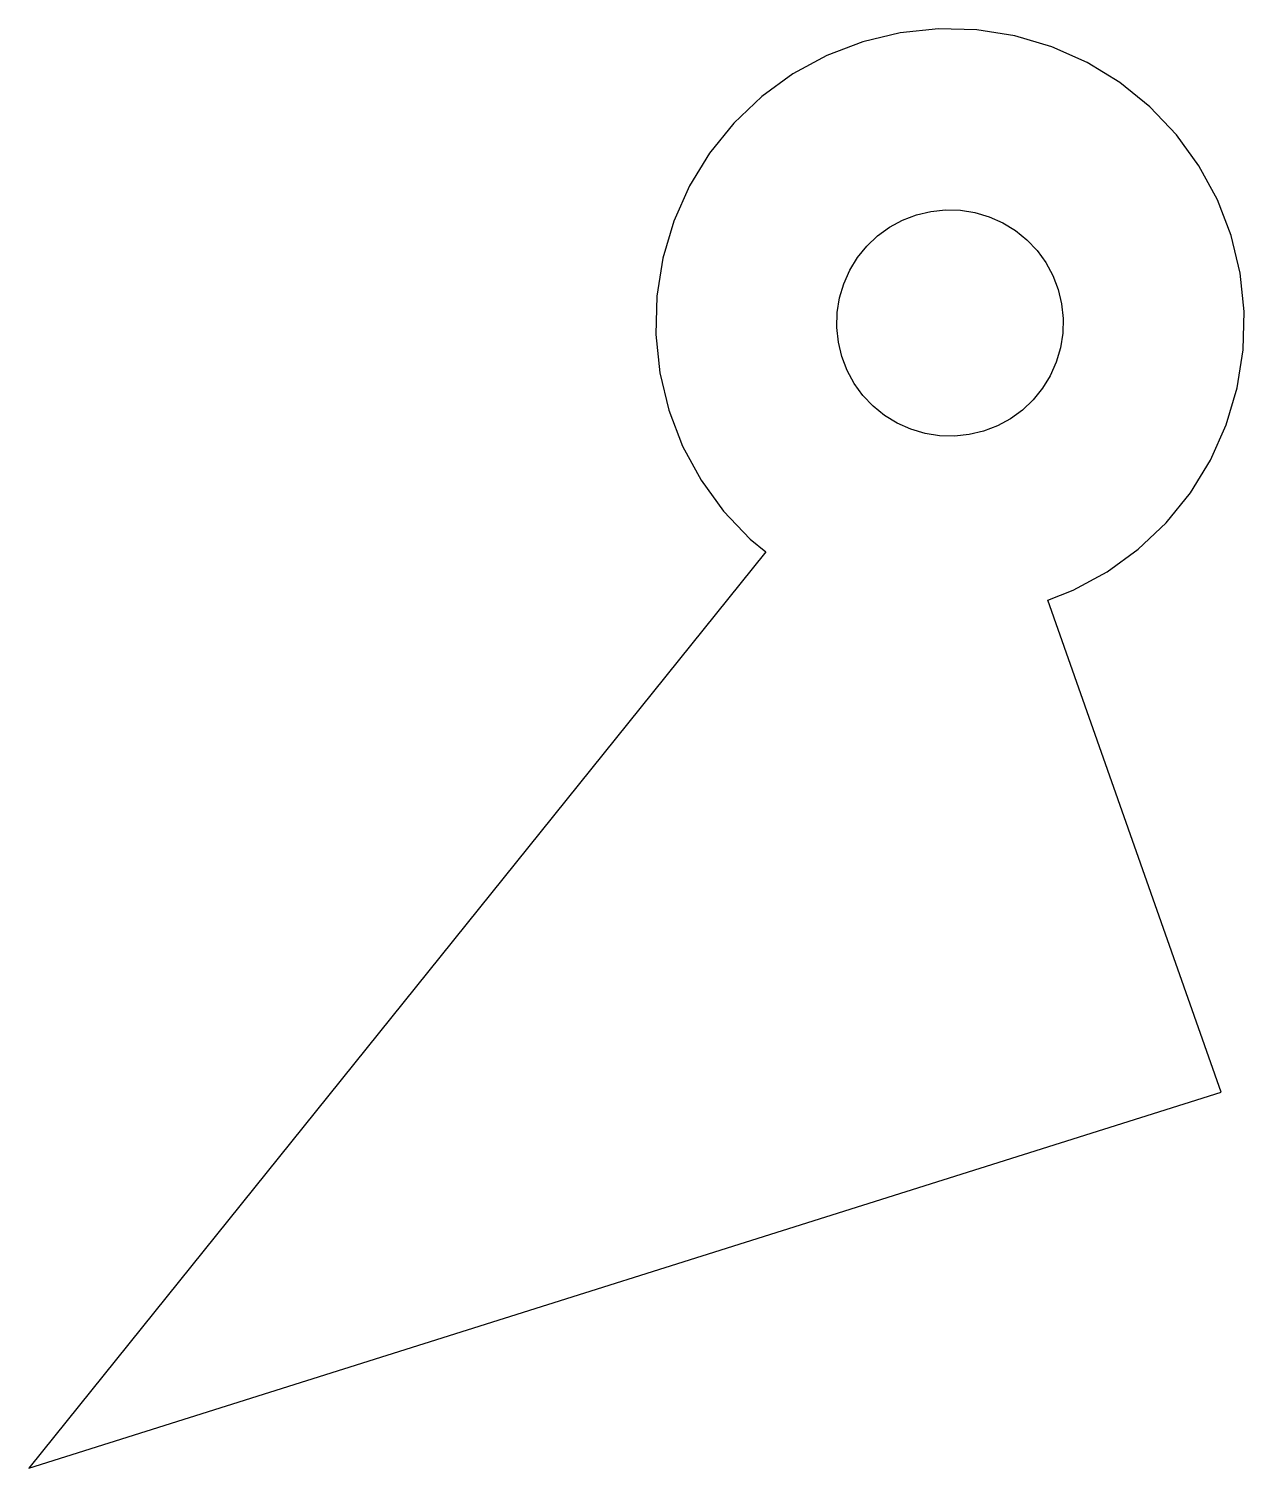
# Model space of a CAD drawing. Extents: x 695 to 829, y 290 to 449.
import ezdxf

# ---------------------------------------------------------------- set-up
doc = ezdxf.new("R2010")
doc.units = 0
doc.layers.get('0').update_dxf_attribs({"linetype": 'CONTINUOUS'})

msp = doc.modelspace()

# ---------------------------------------------------------------- linework, layer by layer
for points in [[(826.453, 331.88), (807.309, 386.213), (810.138, 387.299), (813.874, 389.328), (817.313, 391.827), (820.396, 394.754), (823.071, 398.058), (825.292, 401.683), (827.021, 405.567), (828.227, 409.643), (828.892, 413.842), (829.003, 418.092), (828.558, 422.32), (827.565, 426.453), (826.041, 430.422), (824.012, 434.158), (821.513, 437.597), (818.586, 440.68), (815.282, 443.355), (811.657, 445.576), (807.773, 447.305), (803.697, 448.511), (799.498, 449.176), (795.248, 449.287), (791.02, 448.842), (786.887, 447.849), (782.918, 446.325), (779.182, 444.296), (775.743, 441.797), (772.66, 438.87), (769.985, 435.566), (767.764, 431.941), (766.035, 428.057), (764.828, 423.981), (764.164, 419.782), (764.053, 415.532), (764.498, 411.304), (765.491, 407.171), (767.015, 403.202), (769.044, 399.466), (771.543, 396.027), (774.47, 392.944), (776.202, 391.541), (694.84, 290.382)], [(795.386, 404.364), (793.771, 404.62), (792.203, 405.084), (790.709, 405.749), (789.315, 406.603), (788.044, 407.632), (786.918, 408.818), (785.957, 410.14), (785.177, 411.577), (784.591, 413.104), (784.209, 414.694), (784.038, 416.32), (784.08, 417.954), (784.336, 419.569), (784.8, 421.137), (785.465, 422.631), (786.319, 424.025), (787.348, 425.296), (788.534, 426.421), (789.857, 427.383), (791.293, 428.163), (792.82, 428.749), (794.41, 429.131), (796.036, 429.302), (797.67, 429.26), (799.285, 429.004), (800.853, 428.54), (802.347, 427.875), (803.741, 427.021), (805.012, 425.992), (806.138, 424.806), (807.099, 423.483), (807.879, 422.047), (808.465, 420.52), (808.847, 418.93), (809.018, 417.304), (808.976, 415.67), (808.72, 414.055), (808.256, 412.487), (807.591, 410.993), (806.737, 409.599), (805.708, 408.328), (804.522, 407.202), (803.199, 406.241), (801.763, 405.461), (800.236, 404.875), (798.646, 404.493), (797.02, 404.322)]]:
    msp.add_lwpolyline(points, close=True)

doc.saveas('drawing.dxf')
